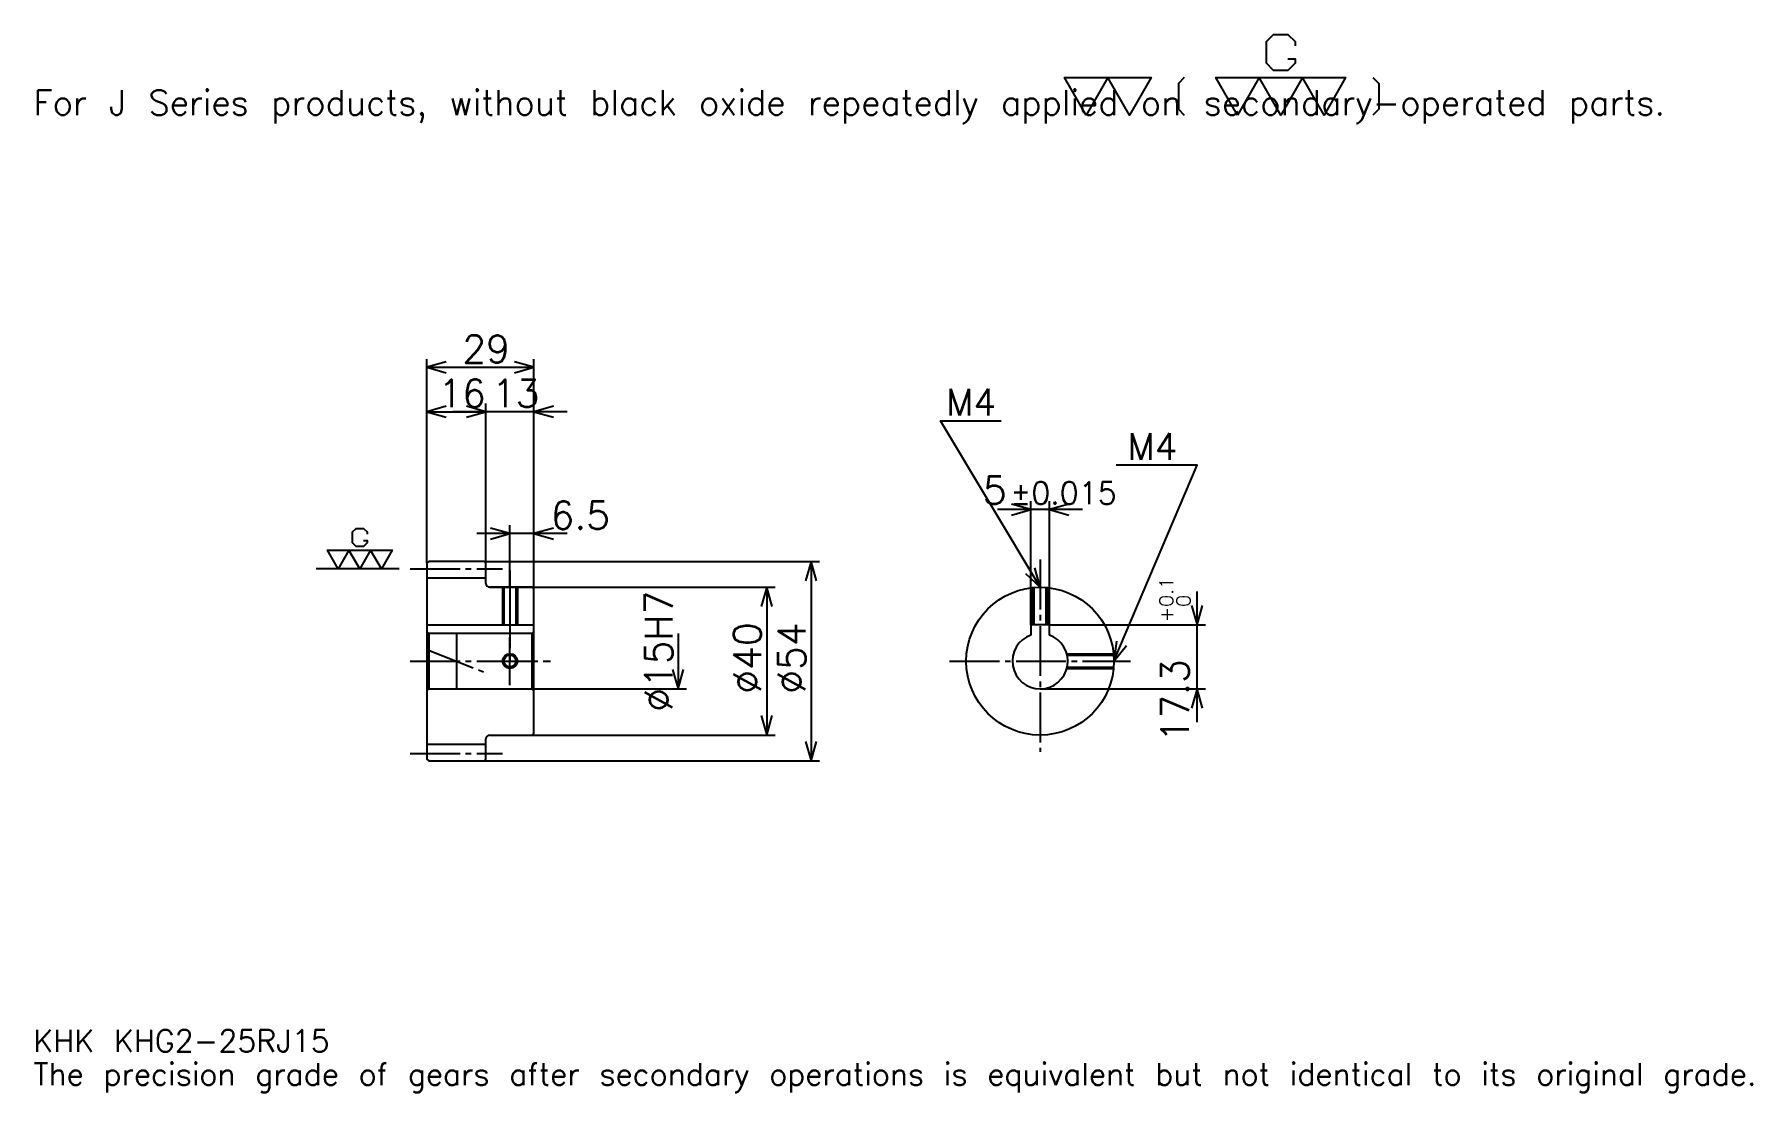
# Model space of a CAD drawing. Extents: x 15 to 480, y 6 to 292.
import ezdxf

# ---------------------------------------------------------------- set-up
doc = ezdxf.new("R2010")
doc.units = 0
doc.linetypes.add('DASHDOT', pattern=[18, 13.5, -1.5, 1.5, -1.5])
doc.layers.get('0').update_dxf_attribs({"linetype": 'CONTINUOUS'})
doc.layers.add('DASHDOT', color=6, linetype='DASHDOT')
doc.styles.add('KANJI', font='TXT', dxfattribs={"bigfont": 'BIGFONT'})

msp = doc.modelspace()

# ---------------------------------------------------------------- linework, layer by layer
at = {"color": 5}
for p, q in [((121.5, 149.25), (121.5, 204)), ((121.5, 201.75), (150.5, 201.75)), ((150.5, 149.25), (150.5, 204)), ((137.5, 149.25), (137.5, 192)), ((121.5, 189.75), (137.5, 189.75)), ((159.5, 189.75), (128.5, 189.75)), ((299, 163.25), (276, 163.25)), ((285, 132.050003), (285, 165.5)), ((290, 132.050003), (290, 165.5)), ((144, 149.25), (144, 159)), ((159.5, 156.75), (135, 156.75)), ((121.5, 148.75), (121.5, 149.25)), ((137, 149.25), (150.5, 149.25)), ((137.5, 148.75), (137.5, 149.25)), ((144, 142.25), (144, 149.25)), ((144, 142.25), (144, 149.25)), ((150.5, 149.25), (227.75, 149.25)), ((150.5, 141.75), (150.5, 149.25)), ((225.5, 149.25), (225.5, 95.25)), ((138.5, 142.25), (150.5, 142.25)), ((150.5, 142.25), (215.75, 142.25)), ((213.5, 142.25), (213.5, 102.25)), ((330, 105.75), (330, 141.050003)), ((290, 132.050003), (332.25, 132.050003)), ((189.5, 129.75), (189.5, 114.75)), ((150.5, 114.75), (191.75, 114.75)), ((287.5, 114.75), (332.25, 114.75)), ((138.5, 102.25), (150.5, 102.25)), ((150.5, 102.25), (215.75, 102.25)), ((137, 95.25), (150.5, 95.25)), ((150.5, 95.25), (227.75, 95.25))]:
    msp.add_line(p, q, dxfattribs=at)
at = {"color": 7}
for p, q in [((114, 147.25), (91.5, 147.25)), ((129.5, 129.75), (129.5, 114.75))]:
    msp.add_line(p, q, dxfattribs=at)
at = {"color": 4}
for p, q in [((121.5, 144.75), (137.5, 144.75)), ((121.5, 132.050003), (150.5, 132.050003)), ((150, 129.75), (150.5, 130.25)), ((122, 129.75), (122, 114.75)), ((150, 114.75), (150.5, 114.25)), ((121.5, 99.75), (137.5, 99.75))]:
    msp.add_line(p, q, dxfattribs=at)
at = {"color": 7}
for points in [[(354.600006, 285.209991), (356.549988, 285.209991), (356.549988, 284.040009), (354.600006, 282.089996), (350.700012, 282.089996), (348.75, 284.040009), (348.75, 289.890015), (350.700012, 291.839996), (354.600006, 291.839996), (356.549988, 289.890015), (356.549988, 288.720001)], [(300, 270), (294.149994, 280.140015), (317.549988, 280.140015), (311.700012, 270), (305.850006, 280.140015), (300, 270)], [(326.519989, 280.140015), (324.959991, 278.579987), (324.959991, 271.559998), (326.519989, 270)], [(340.950012, 270), (335.100006, 280.140015), (370.200012, 280.140015), (364.350006, 270), (358.5, 280.140015), (352.649994, 270), (346.799988, 280.140015), (340.950012, 270)], [(377.609985, 280.140015), (379.169983, 278.579987), (379.169983, 271.559998), (377.609985, 270)], [(104.324997, 154.854996), (105.300003, 154.854996), (105.300003, 154.270004), (104.324997, 153.294998), (102.375, 153.294998), (101.400002, 154.270004), (101.400002, 157.195007), (102.375, 158.169998), (104.324997, 158.169998), (105.300003, 157.195007), (105.300003, 156.610001)], [(97.5, 147.25), (94.574997, 152.320007), (112.125, 152.320007), (109.199997, 147.25), (106.275002, 152.320007), (103.349998, 147.25), (100.425003, 152.320007), (97.5, 147.25)]]:
    msp.add_lwpolyline(points, dxfattribs=at)
at = {"color": 5}
for points in [[(126.75, 203.25), (121.5, 201.75), (126.75, 200.25)], [(145.25, 200.25), (150.5, 201.75), (145.25, 203.25)], [(126.75, 191.25), (121.5, 189.75), (126.75, 188.25)], [(132.25, 188.25), (137.5, 189.75), (132.25, 191.25)], [(132.25, 188.25), (137.5, 189.75), (132.25, 191.25)], [(155.75, 191.25), (150.5, 189.75), (155.75, 188.25)], [(287.5, 142.25), (260.5, 187.25), (277, 187.25)], [(307.5, 122.25), (330, 175.25), (308.100006, 175.25)], [(279.75, 161.75), (285, 163.25), (279.75, 164.75)], [(295.25, 164.75), (290, 163.25), (295.25, 161.75)], [(138.75, 155.25), (144, 156.75), (138.75, 158.25)], [(155.75, 158.25), (150.5, 156.75), (155.75, 155.25)], [(227, 144), (225.5, 149.25), (224, 144)], [(283.512665, 145.980103), (287.5, 142.25), (286.085144, 147.52359)], [(215, 137), (213.5, 142.25), (212, 137)], [(328.5, 137.300003), (330, 132.050003), (331.5, 137.300003)], [(308.170837, 127.668716), (307.5, 122.25), (310.932281, 126.496399)], [(188, 120), (189.5, 114.75), (191, 120)], [(331.5, 109.5), (330, 114.75), (328.5, 109.5)], [(212, 107.5), (213.5, 102.25), (215, 107.5)], [(224, 100.5), (225.5, 95.25), (227, 100.5)]]:
    msp.add_lwpolyline(points, dxfattribs=at)
at = {"color": 4}
for points in [[(137.5, 143.25), (137.5, 148.75), (137, 149.25), (122, 149.25), (121.5, 148.75), (121.5, 114.25)], [(138.5, 102.25), (150, 102.25), (150.5, 102.75), (150.5, 141.75), (150, 142.25), (138.5, 142.25)], [(142, 142.25), (142, 132.050003)], [(142.380005, 142.25), (142.380005, 132.050003)], [(145.619995, 142.25), (145.619995, 132.050003)], [(146, 142.25), (146, 132.050003)], [(285.5, 132.050003), (285.5, 142.14975)], [(285.880005, 132.050003), (285.880005, 142.18428)], [(289.119995, 132.050003), (289.119995, 142.18428)], [(289.5, 132.050003), (289.5, 142.14975)], [(121.5, 114.25), (122, 114.75), (150, 114.75), (150, 129.75), (122, 129.75), (121.5, 130.25)], [(290, 129.321075), (290, 132.050003), (285, 132.050003), (285, 129.321075)], [(294.728394, 124.25), (307.39975, 124.25)], [(294.822937, 123.870003), (307.434265, 123.870003)], [(294.728394, 120.25), (307.39975, 120.25)], [(294.822937, 120.629997), (307.434265, 120.629997)], [(121.5, 114.25), (121.5, 95.75), (122, 95.25), (137, 95.25), (137.5, 95.75), (137.5, 101.25)]]:
    msp.add_lwpolyline(points, dxfattribs=at)
for centre, radius in [((287.5, 122.25), 20), ((144, 122.25), 1.62)]:
    msp.add_circle(centre, radius, dxfattribs=at)
at = {"color": 7}
msp.add_circle((144, 122.25), 2, dxfattribs=at)
at = {"color": 4}
for centre, radius, start, end in [((138.5, 143.25), 1, 180, 270), ((287.5, 122.25), 7.5, 109.47122094, 70.52877906), ((138.5, 101.25), 1, 90, 180)]:
    msp.add_arc(centre, radius, start, end, dxfattribs=at)
at = {"layer": 'DASHDOT', "color": 7}
for p, q in [((287.5, 149.75), (287.5, 97.75)), ((117, 147.25), (142, 147.25)), ((144, 142.25), (144, 122.25)), ((117, 122.25), (155, 122.25)), ((121.5, 125.401283), (137.5, 119.098717)), ((263, 122.25), (312, 122.25)), ((117, 97.25), (142, 97.25))]:
    msp.add_line(p, q, dxfattribs=at)
for points in [[(144, 146.75), (144, 127.550003)], [(144, 115.75), (144, 128.75)], [(137.5, 122.25), (150.5, 122.25)]]:
    msp.add_lwpolyline(points, dxfattribs=at)

# ---------------------------------------------------------------- texts
at = {"color": 7, "style": 'KANJI'}
for s, height, p in [('For J Series products, without black oxide repeatedly applied on secondary-operated parts.', 6.75, (15, 270)), ('29', 7.5, (131.125, 202.949997)), ('16', 7.5, (124.625, 190.949997)), ('13', 7.5, (139.125, 190.949997)), ('M4', 7.2, (262, 188.75)), ('M4', 7.2, (311.100006, 176.75)), ('5', 7.5, (272.018494, 164.75)), ('%%p0.015', 6, (279.442596, 164.75)), ('6.5', 7.5, (155, 157.949997)), ('KHK KHG2-25RJ15', 6, (15, 16.5)), ('The precision grade of gears after secondary operations is equivalent but not identical to its original grade.', 6, (15, 7.5))]:
    msp.add_text(s, height=height, dxfattribs=at).set_placement(p)
for s, height, p in [('%%c15H7', 7.5, (188, 108.5625)), ('0.1', 3.75, (323.549988, 136.947784)), ('0', 3.75, (328.200012, 136.947784)), ('+', 3.75, (323.549988, 132.747787)), ('%%c40', 7.5, (212, 113.4375)), ('%%c54', 7.5, (224, 113.4375)), ('17.3', 7.5, (327.75, 100.284813))]:
    msp.add_text(s, height=height, rotation=90, dxfattribs=at).set_placement(p)

doc.saveas('drawing.dxf')
